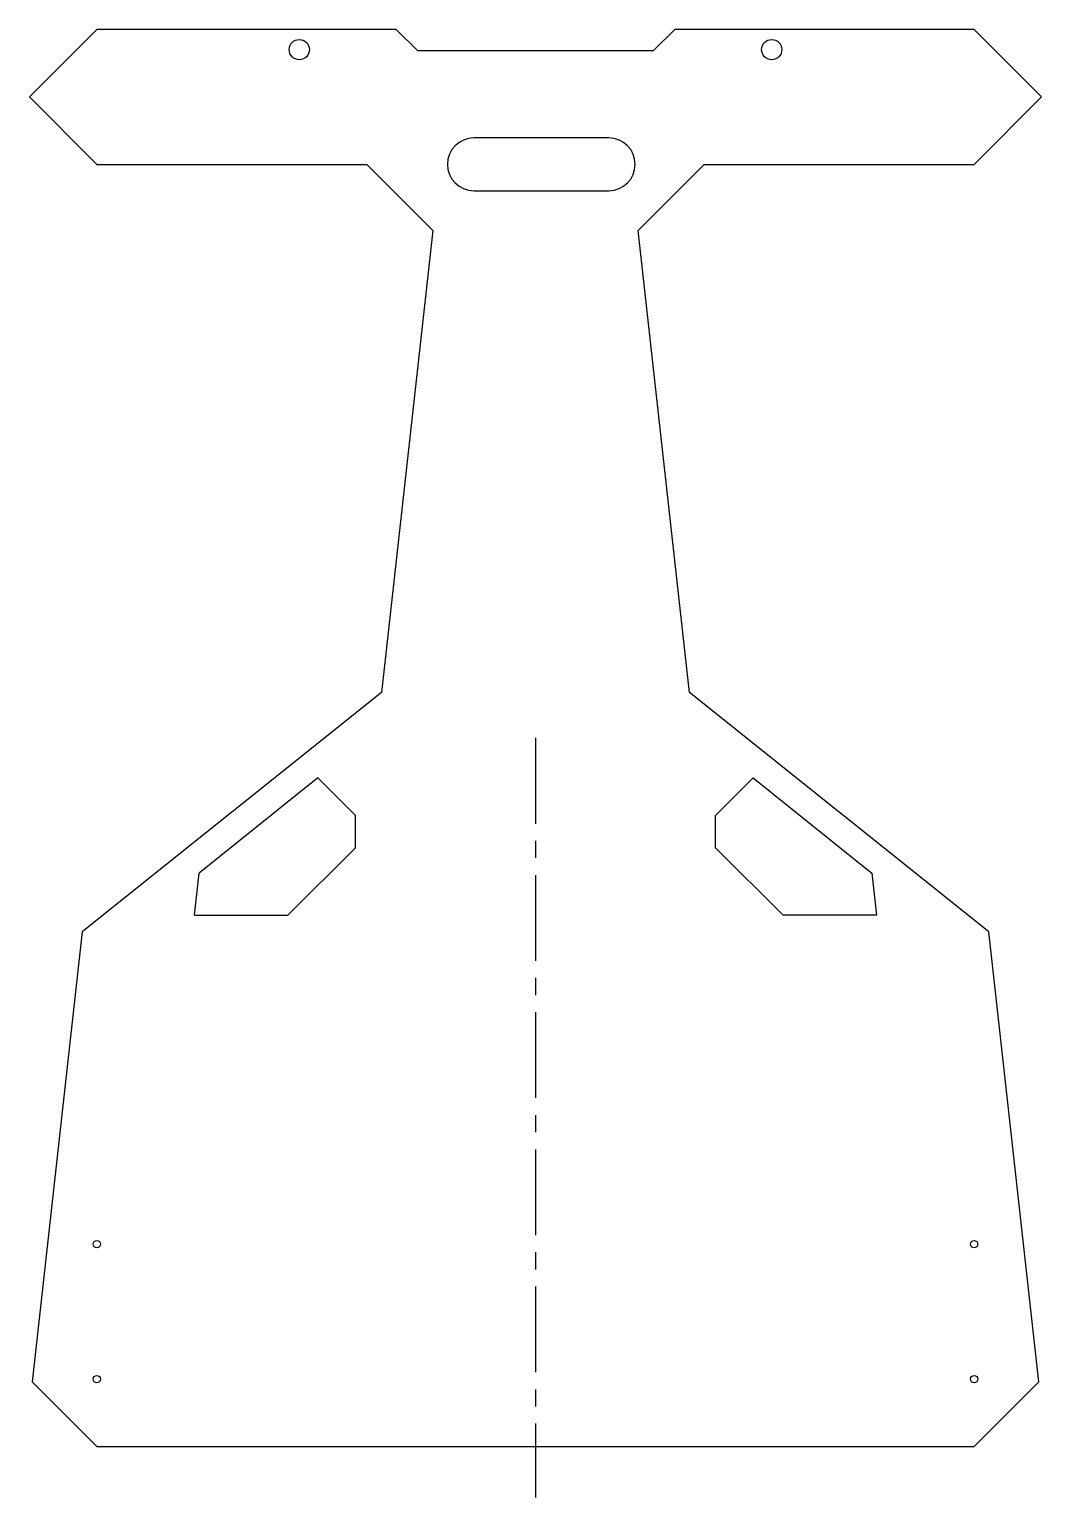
# Model space of a CAD drawing. Header units: millimetres. Extents: x -75 to 75, y -113 to 105.
import ezdxf

# ---------------------------------------------------------------- set-up
doc = ezdxf.new("R2010")
doc.units = ezdxf.units.MM
doc.linetypes.add('CENTERX2', pattern=[20.32, 12.7, -2.54, 2.54, -2.54])

msp = doc.modelspace()

# ---------------------------------------------------------------- linework, layer by layer
at = {"color": 7, "linetype": 'Continuous', "lineweight": 25}
for p, q in [((-65, 105), (-75, 95)), ((-20.65, 105), (-65, 105)), ((-17.5, 101.85), (-20.65, 105)), ((20.65, 105), (17.5, 101.85)), ((65, 105), (20.65, 105)), ((75, 95), (65, 105)), ((-17.5, 101.85), (17.5, 101.85)), ((-75, 95), (-65, 85)), ((65, 85), (75, 95)), ((10.86, 88.91), (-9.14, 88.91)), ((-65, 85), (-25, 85)), ((-25, 85), (-15.2, 75.2)), ((15.2, 75.2), (25, 85)), ((25, 85), (65, 85)), ((-9.14, 81.09), (10.86, 81.09)), ((-15.2, 75.2), (-22.81, 6.75)), ((22.81, 6.75), (15.2, 75.2)), ((-22.81, 6.75), (-67.19, -28.75)), ((67.19, -28.75), (22.81, 6.75)), ((-32.25, -5.92), (-49.86, -20.01)), ((-32.25, -5.92), (-26.69, -11.48)), ((26.69, -11.48), (32.25, -5.92)), ((32.25, -5.92), (49.86, -20.01)), ((-26.69, -16.26), (-26.69, -11.48)), ((26.69, -16.26), (26.69, -11.48)), ((-26.69, -16.26), (-36.69, -26.26)), ((36.69, -26.26), (26.69, -16.26)), ((-50.55, -26.26), (-49.86, -20.01)), ((49.86, -20.01), (50.55, -26.26)), ((-50.55, -26.26), (-36.69, -26.26)), ((50.55, -26.26), (36.69, -26.26)), ((-67.19, -28.75), (-74.6, -95.4)), ((74.6, -95.4), (67.19, -28.75)), ((-74.6, -95.4), (-65, -105)), ((65, -105), (74.6, -95.4)), ((-65, -105), (65, -105))]:
    msp.add_line(p, q, dxfattribs=at)
at = {"color": 7, "linetype": 'CENTERX2'}
msp.add_line((0, 0), (0, -112.57), dxfattribs=at)
at = {"color": 7, "linetype": 'Continuous', "lineweight": 25}
for centre, radius in [((-35, 102), 1.5), ((35, 102), 1.5), ((-65, -75), 0.55), ((65, -75), 0.55), ((-65, -95), 0.55), ((65, -95), 0.55)]:
    msp.add_circle(centre, radius, dxfattribs=at)
for centre, start, end in [((-9.14, 85), 90, 270), ((10.86, 85), 270, 90)]:
    msp.add_arc(centre, 3.91, start, end, dxfattribs=at)

doc.saveas('drawing.dxf')
